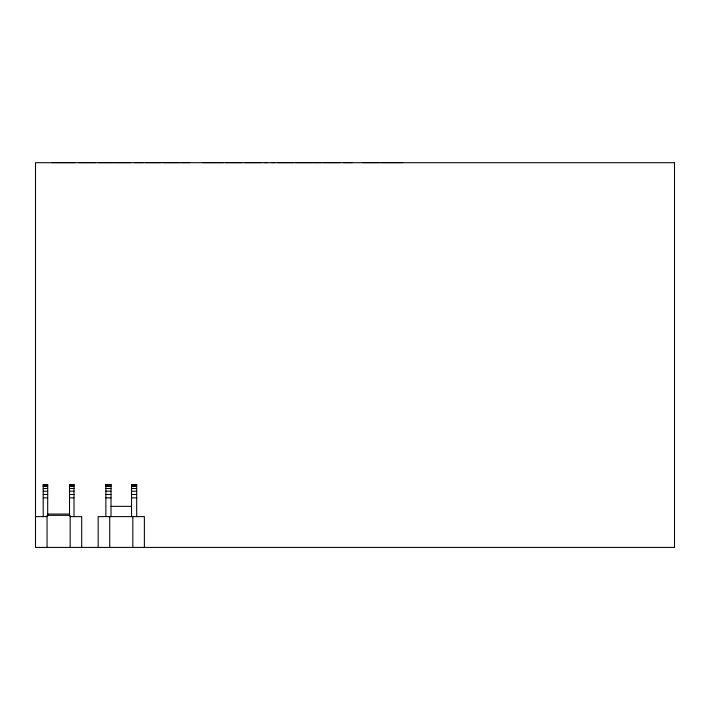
<?xml version="1.0" encoding="UTF-8"?>
<svg xmlns="http://www.w3.org/2000/svg" width="710" height="710" viewBox="0 0 710 710"><rect width="100%" height="100%" fill="white"/><g stroke="black" fill="none" stroke-linecap="round" stroke-linejoin="round"><path stroke-width="1.06" d="M51.803 162.581L75.091 162.581M78.872 162.581L95.628 162.581M98.477 162.581L113.156 162.581M114.479 162.581L130.658 162.581M134.394 162.581L143.012 162.581M145.364 162.581L160.957 162.581M163.22 162.581L179.728 162.581M181.467 162.581L189.703 162.581M202.882 162.581L223.064 162.581M225.558 162.581L241.728 162.581M245.154 162.581L260.748 162.581M264.306 162.581L267.288 162.581M271.752 162.581L274.779 162.581M278.071 162.581L293.23 162.581M295.387 162.581L312.134 162.581M313.243 162.581L321.479 162.581M323.254 162.581L339.762 162.581M343.383 162.581L352 162.581M362.863 162.581L379.238 162.581M381.332 162.581L402.668 162.581M43.203 484.761L47.694 484.761M69.518 484.761L74.009 484.761M105.879 484.761L111.008 484.761M131.545 484.761L136.684 484.761M43.203 485.161L47.694 485.161M69.518 485.161L74.009 485.161M105.879 485.161L111.008 485.161M131.545 485.161L136.684 485.161M43.203 486.465L47.694 486.465M69.518 486.465L74.009 486.465M105.879 486.465L111.008 486.465M131.545 486.465L136.684 486.465M43.203 488.489L47.694 488.489M69.518 488.489L74.009 488.489M105.879 488.489L111.008 488.489M131.545 488.489L136.684 488.489M43.203 491.187L47.694 491.187M69.518 491.187L74.009 491.187M105.879 491.187L111.008 491.187M131.545 491.187L136.684 491.187M43.203 494.479L47.694 494.479M69.518 494.479L74.009 494.479M105.879 494.479L111.008 494.479M131.545 494.479L136.684 494.479M43.203 497.852L47.694 497.852M69.518 497.852L74.009 497.852M105.879 497.852L111.008 497.852M131.545 497.852L136.684 497.852M111.008 506.345L131.545 506.345M47.694 514.049L69.518 514.049M35.5 516.614L47.055 516.614M70.157 516.614L81.703 516.614L81.703 547.419M144.379 547.419L144.379 516.614L98.175 516.614L98.175 547.419M136.684 516.614L136.684 484.61L131.545 484.61L131.545 516.614M132.832 516.614L132.832 547.419M111.008 516.614L111.008 484.61L105.879 484.61L105.879 516.614M109.722 516.614L109.722 547.419M74.009 516.614L74.009 484.61L69.518 484.61L69.518 515.753M70.157 547.419L70.157 515.327L47.055 515.327L47.055 547.419M47.694 515.753L47.694 484.61L43.203 484.61L43.203 516.614M674.5 162.714L35.5 162.714L35.5 547.419L674.5 547.419L674.5 162.714"/></g></svg>
